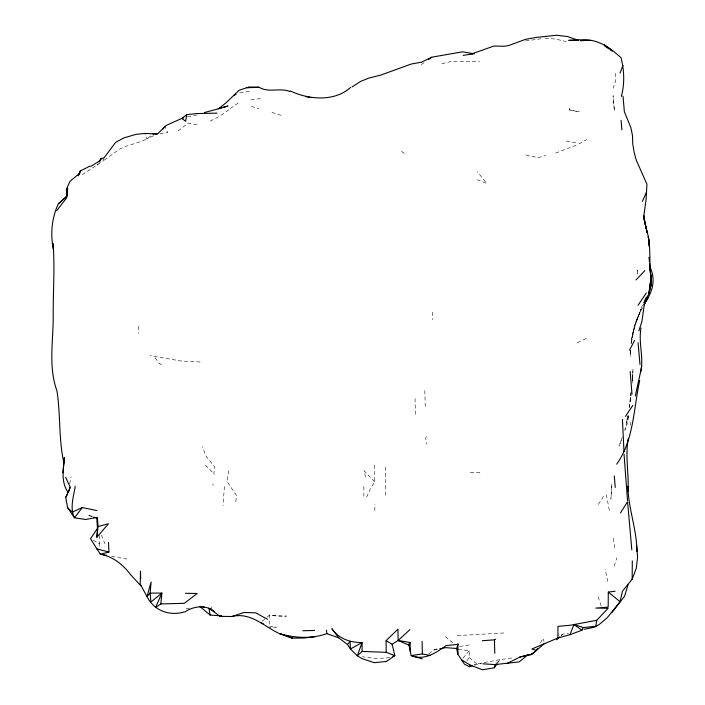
<?xml version="1.0" encoding="UTF-8"?>
<svg xmlns="http://www.w3.org/2000/svg" width="705" height="705" viewBox="0 0 705 705"><rect width="100%" height="100%" fill="white"/><g stroke="black" fill="none" stroke-linecap="round" stroke-linejoin="round"><path stroke-width="0.53" stroke-dasharray="3.52 2.64" d="M374.866 510.57L374.893 504.013M466.842 660.841L469.213 657.465L469.239 650.759L457.527 649.085M615.694 73.258L615.668 80.722L613.165 88.143M569.596 109.989L569.755 108.649L569.596 109.989L579.21 111.839L569.605 109.857M212.945 485.419L213.025 483.806M632.464 380.779L633.011 368.812L632.218 380.876M224.384 486.512L223.08 505.494M632.094 383.132L632.799 374.84L632.147 380.286M630.455 350.429L630.191 353.425L630.631 350.341M629.292 407.516L631.16 391.178M631.072 392.465L629.371 407.349M631.178 343.546L633.91 329.42L637.919 316.933C634.095 325.181 632.059 334.17 631.407 343.22L633.143 332.205L631.081 343.432M630.605 397.171L630.067 402.458L631.257 394.571M235.743 501.696L236.572 495.518L226.895 481.409L228.887 470.57M214.302 474.43L213.782 473.593L214.884 467.133L205.737 455.835L202.582 446.644M211.333 610.213L212.249 604.978M630.252 351.689L630.49 350.447M628.534 415.518L624.877 429.451M69.672 483.815L71.082 476.95M627.776 416.144L626.481 422.365L627.988 415.589M628.675 416.514L626.578 426.322L624.824 430.799M103.908 158.026L103.186 160.96L81.472 175.201M426.199 436.492L425.741 438.281L426.56 444.141M633.91 329.42L631.627 338.374L635.839 323.216M614.161 566.097L616.893 557.752M622.171 437.329L619.043 446.256L622.022 438.246M642.431 305.309L636.201 322.361L640.968 309.266L639.171 314.086M638.527 315.875L640.968 309.266M639.602 313.187L634.438 325.957L637.329 318.246L642.563 307.768M636.738 319.621L638.492 315.532M366.565 497.201L370.9 487.622L374.778 481.92L374.699 462.674M540.506 642.96L543.07 638.281L543.996 641.294M598.378 504.472L604.582 494.566M497.668 662.92L499.898 659.642L514.174 657.695M97.114 165.129L98.206 163.569M462.947 658.17L469.239 650.759M495.721 663.881L499.898 659.642L474.298 664.41M561.374 635.566L562.969 634.148L568.547 633.301M262.181 621.228L266.226 617.844M267.028 617.166L269.46 615.13L286.512 616.108L281.269 616.619L269.46 615.13L269.054 626.419L276.386 627.124L269.072 627.573M150.597 135.924L146.737 139.052L141.608 141.291L125.534 146.473L119.268 149.31L103.186 160.96L100.833 158.493M177.96 131.042L188.191 123.084L198.96 125.19M561.295 635.443L562.969 634.148L557.84 635.214M428.869 653.835L433.848 650.028L438.924 648.195M230.262 108.579L239.154 102.269M421.387 64.569L423.978 62.727M228.825 109.795L219.625 116.228L209.112 121.701M578.805 143.979L586.763 139.564M577.324 342.841L587.045 338.092M153.558 135.721L146.737 139.052L144.974 133.439M576.144 145.256L555.672 153.082M474.271 665.132L481.489 663.229M538.003 157.726L545.723 155.453M389.565 657.166L386.393 658.073L374.461 658.311L362.423 656.778M441.779 63.732L451.931 61.291L479.497 61.247M186.049 608.882L191.09 607.728M433.848 650.028L437.814 649.235M187.442 116.836L197.761 114.88M459.66 646.511L469.318 644.952M239.903 92.663L250.037 91.165M525.577 40.952L540.911 38.801M159.903 133.404L167.684 132.699L165.014 126.248M250.892 99.458L260.912 98.674M457.281 635.593L505.168 632.914M470.27 472.341L480.88 472.535M200.141 361.982L180.498 360.934L149.909 355.514M545 38.255L555.452 39.022L566.115 41.551M111.628 556.333L126.874 558.995M566.23 140.965L576.197 142.895M92.443 516.263L87.508 515.196L92.619 516.791M525.956 154.959L535.774 157.127M271.963 112.421L281.762 115.514M251.288 106.34L259.008 108.958M477.065 179.784L486.75 183.415L477.355 171.694M161.586 364.573L159.198 363.436L154.21 356.51M93.245 540.259L99.634 543.775L99.898 547.944M401.506 151.337L404.511 153.575M445.357 636.677L453.465 643.462M469.213 657.465L477.065 664.154M205.366 465.141L213.782 473.593M374.778 481.92L364.062 470.737L365.754 478.201M601.215 605.983L598.157 596.994M101.502 535.121L104.922 543.749M607.754 581.493L605.26 569.305M630.032 421.81L630.975 426.463M609.314 510.226L606.229 493.976M613.332 538.197L614.681 547.811M138.277 326.221L138.779 333.236M432.517 312.227L432.782 319.762M425.23 406.415L424.78 389.239M415.386 414.381L415.007 396.739M385.371 467.045L385.617 496.214M99.617 535.5L99.634 543.775M363.868 486.609L363.877 496.628M637.584 271.072L637.567 274.13L637.355 270.156L637.584 271.072M611.861 483.974L610.891 499.184L611.861 483.974M630.623 350.376L630.252 356.466L630.667 350.411M614.381 110.429L613.059 95.642L614.381 110.429"/><path stroke-width="1.06" d="M544.612 643.304L536.408 650.442L531.914 648.988L557.928 638.025L557.937 626.375L570.583 625.194L596.73 620.303L608.115 608.3L595.76 608.08L608.186 607.128L608.292 592.112L615.148 591.178M347.477 644.502L350.059 641.435L350.438 648.979L362.062 642.555L357.32 655.826L362.053 651.42L362.062 642.555C350.623 642.757 338.391 638.668 331.905 628.693L338.647 637.813L347.477 644.502L350.438 648.979L357.32 655.826L362.344 658.787L374.346 662.682L386.358 661.449L394.853 655.65L392.086 644.282L386.12 640.669L397.973 629.151L398.113 640.492L392.086 644.282M457.968 643.718L457.792 654.134L464.463 664.216L469.618 666.763L472.412 665.784M584.198 629.292L594.773 627.097L599.347 624.383L607.278 617.695L620.048 601.673L622.489 591.125L632.165 579.237L632.306 560.845M623.026 96.118L624.357 111.769L630.86 127.614L632.526 135.668L632.729 143.82L634.112 152.192L636.333 160.282L646.943 184.234L646.027 199.938L643.639 217.166L647.12 232.835L643.727 215.589C644.52 226.067 649.658 235.796 649.279 246.371L648.935 243.11M315.479 636.659L303.925 638.034L292.187 638.113L288.354 636.201M650.882 277.047C649.041 263.644 650.865 249.931 648.256 236.607L648.706 240.943M96.911 537.192L97.493 528.336L96.708 518.069L97.387 517.32L98.057 526.52L96.911 537.192L108.42 523.78L98.057 526.52M641.048 327.948C638.104 342.833 644.273 357.893 640.475 372.601M62.974 472.808L64.428 457.395C63.335 469.001 60.709 482.74 68.394 492.707L70.192 487.27L65.671 477.241M67.724 188.094L66.984 196.131L58.374 203.613M140.656 578.452L140.471 571.138L140.225 584.119L147.001 596.562L151.108 582.022L150.147 593.108L150.905 602.008L161.877 593.081L155.655 607.446L160.837 603.938L161.877 593.081L150.147 593.108L147.001 596.562C154.272 611.085 169.852 616.426 185.168 611.755C193.84 605.983 205.957 604.652 214.417 611.464M628.199 438.739C625.088 456.188 629.045 473.698 627.996 491.209L627.838 486.238C628.331 508.349 636.774 529.481 637.012 551.645M650.777 277.224L651.006 275.126L651.297 284.177L649.014 293.351L644.582 302.639L641.929 321.374L638.853 330.901M217.034 113.126L196.642 113.567L186.622 114.695L185.688 121.286L181.828 118.414L166.257 125.393L157.497 133.959L144.974 133.439L136.03 134.347L124.027 137.845L115.655 142.357L103.908 158.026L100.833 158.493L99.238 161.339M596.73 620.303L595.734 626.304L583.432 627.547L573.923 624.524L569.992 634.685L557.928 638.025M635.328 396.034L641.77 366.265M639.691 380.409C633.539 408.636 634.024 439.576 616.725 464.163M75.232 486.265C73.664 496.532 69.557 507.961 74.519 517.822L85.71 519.479L97.387 517.32M461.546 659.809L470.191 665.079L482.405 669.75L494.32 667.838L495.025 664.586L519.083 661.924L527.692 655.024C531.896 655.412 535.492 651.94 537.43 648.565M80.255 171.033L78.123 175.836L79.762 173.236L80.255 171.033L89.315 166.433L91.297 166.072L100.374 160.458L100.833 158.493M621.316 96.382C624.815 83.833 624.242 70.28 621.052 57.757C610.019 47.728 596.368 37.339 580.444 40.67L583.625 40.608M649.305 290.892L651.297 284.177L650.169 268.332L650.926 278.898M628.005 584.78L624.595 596.201L611.737 612.751M469.618 666.763L470.191 665.079M620.03 73.117L622.956 65.362M632.165 579.237L636.307 568.23L637.584 556.976L636.58 545.855M646.397 297.087L643.771 302.63M649.79 288.151L651.297 284.177L651.076 281.013M58.171 204.221C51.712 218.224 50.355 233.91 53.254 249.032M632.711 405.481L625.467 416.417M97.052 510.579L82.229 507.582L74.519 517.822L67.636 507.706L65.706 497.466L70.192 487.27M642.378 201.392L646.203 192.747M643.929 305.001L648.08 297.457L644.203 304.075C652.398 292.319 656.496 279.991 649.569 266.12M629.459 350.244L634.535 340.524M569.992 634.685L581.925 630.217L583.432 627.547M65.706 497.466L67.319 494.61M620.435 512.976L627.353 502.013M638.007 305.353L646.309 292.945M97.493 528.336L90.513 538.752L100.286 554.201C112.8 556.457 123.031 564.493 130.46 574.531L140.85 585.776M494.32 667.838L497.113 663.74M99.29 162.018L100.374 160.458M163.093 128.927L165.014 126.248M409.922 629.644L398.113 640.492L410.116 642.475L408.785 644.203L411.174 655.571L422.224 658.902M56.717 210.636L66.896 197.559M635.963 279.947L644.872 270.623M204.415 112.544L218.532 108.755L226.155 102.719L239.057 90.275L248.883 87.015L258.982 87.2C268.711 93.175 279.568 87.464 289.808 91.43M352.103 86.9L360.643 81.392L368.821 78.079L380.753 75.1L411.341 64.005L421.202 62.234M58.656 203.648L66.984 196.131L66.376 189.266L69.998 181.273L79.762 173.236M556.589 639.814L559.779 636.976M186.622 114.695L181.828 118.414L183.705 117.885M530.759 654.795L536.408 650.442M350.711 87.341C334.39 102.049 308.931 99.705 290.213 90.927M428.305 59.661L431.76 57.202L462.568 51.809L472.755 53.545L493.861 46.063L504.242 46.23L508.49 45.605L525.498 39.365L536.1 37.435L556.809 35.25L567.419 36.537M430.297 655.483L422.357 653.932L411.174 655.571C424.119 660.964 435.946 652.909 446.027 645.639L457.959 644.344L456.655 648.503L457.792 654.134L457.633 651.103M482.282 640.73L494.452 639.832L495.685 639.171M507.071 663.502L519.876 657.051L527.692 655.024M421.634 62.128L431.76 57.202M82.229 507.582L72.28 512.147L67.636 507.706M234.148 95.219L236.06 94.364M220.127 616.346L221.758 615.888L210.134 615.06L208.909 608.151L220.127 616.346L231.91 616.523L243.921 612.513L255.695 612.848L267.565 619.281M218.532 108.755L227.926 106.041L218.145 108.632M392.738 656.249L394.853 655.65L386.217 652.319L362.053 651.42M338.647 637.813L326.864 633.636C311.68 639.047 294.866 638.096 279.568 633.654L279.436 633.61C263.926 626.454 250.742 611.843 231.91 616.523M108.517 542.436L108.94 552.041L100.286 554.201L106.481 555.373M519.876 657.051L531.878 654.161M246.776 87.746L258.938 87.279M439.797 648.838L445.745 647.639L456.655 648.503L457.527 649.085M474.588 53.615L463.141 55.395M152.915 134.047L157.462 133.818M160.837 603.938L184.243 603.339L197.224 593.469L185.424 593.302M302.771 630.746L314.615 630.455M587.864 40.529L591.046 40.467L579.36 39.78L568.776 40.361L578.373 40.37L568.054 36.722M482.881 663.819L495.025 664.586M470.667 53.633L472.729 53.791M305.952 96.708L310.923 97.528M202.168 606.644L204.186 607.155M96.321 548.746L108.94 552.041M93.642 517.109L96.708 518.069M292.187 638.06L279.577 633.628L292.187 638.113M398.113 640.492L409.103 645.145M260.568 622.586L263.397 623.863M604.767 46.098L608.953 48.892M610.636 50.011L612.31 51.13M573.923 624.524L581.925 630.217M210.134 615.06L199.903 606.538M604.009 44.503L611.684 50.372M608.292 592.112L620.048 601.673M649.631 266.913L650.477 270.72L649.666 263.511M63.935 462.956C58.497 439.189 60.718 414.76 56.92 390.79C48.196 366.767 53.368 340.815 53.21 315.884C53.042 291.685 54.946 267.733 53.087 243.542L53.227 246.82M648.97 257.334L649.437 261.449M326.477 630.155L326.864 633.636M638.051 342.656L639.99 364.467M631.803 549.856L627.626 502.207M621.07 120.344L621.889 129.905M614.275 475.84L615.253 487.446M631.997 394.236L630.182 371.526M627.529 500.682L624.04 454.249M622.436 419.475L623.978 451.491M494.452 639.832L494.778 653.315M422.128 641.4L422.357 653.932M410.116 642.475L410.239 651.579M386.12 640.669L386.217 652.319M651.041 277.409L649.014 293.351L651.041 277.409"/></g></svg>
